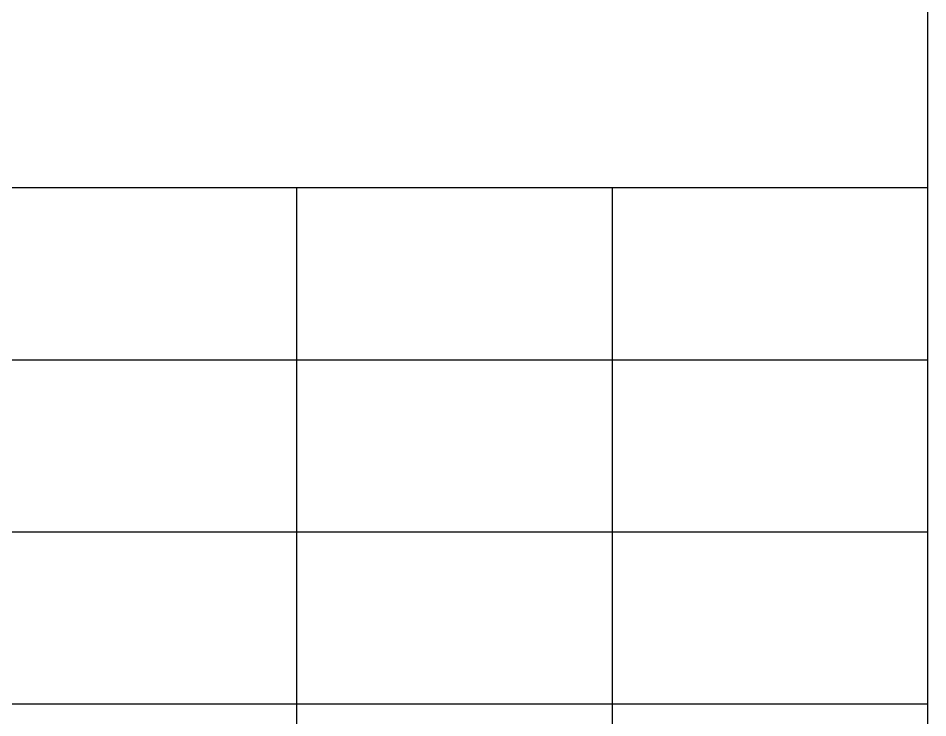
# Model space of a CAD drawing. Header units: millimetres. Extents: x -545 to 50, y -120 to 301.
# Drawn here: x 13.16 to 35.39, y 72.45 to 89.54 of the extents above; entities that cross this region are included whole.
import ezdxf

# ---------------------------------------------------------------- set-up
doc = ezdxf.new("R2010")
doc.units = ezdxf.units.MM

# ---------------------------------------------------------------- blocks, each defined once
blk = doc.blocks.new('Unknown-234528932-3781')
at = {"color": 7, "linetype": 'Continuous'}
for p, q in [((-43.793, 85.402), (35.39, 85.402)), ((19.97, 55.966), (19.97, 85.402)), ((27.68, 55.966), (27.68, 85.402)), ((35.39, -104.67), (35.39, 85.402)), ((-43.793, 81.198), (35.39, 81.198)), ((-43.793, 76.992), (35.39, 76.992)), ((-43.793, 72.786), (35.39, 72.786))]:
    blk.add_line(p, q, dxfattribs=at)
blk = doc.blocks.new('Unknown-234528932-3788')
at = {"color": 7, "linetype": 'Continuous'}
for p in [(35.379, 285.85), (35.379, 87.026)]:
    blk.add_line(p, (35.379, -104.81), dxfattribs=at)

msp = doc.modelspace()

# ---------------------------------------------------------------- block references
for name in ['Unknown-234528932-3788', 'Unknown-234528932-3781']:
    msp.add_blockref(name, (0, 0))

doc.saveas('drawing.dxf')
